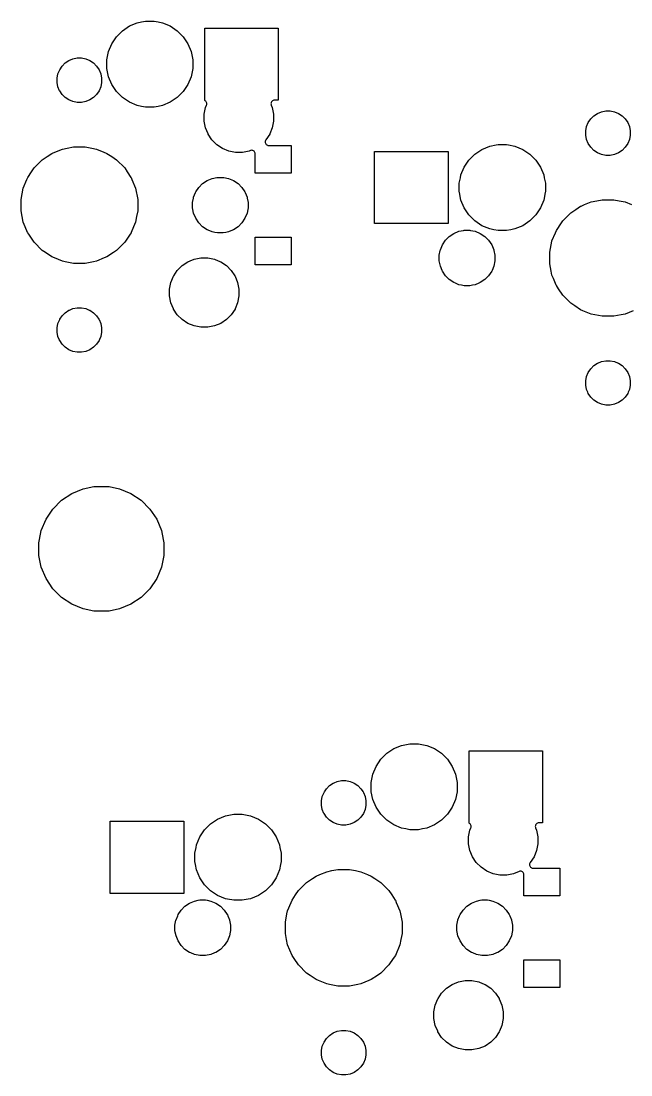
# Model space of a CAD drawing. Extents: x 70 to 347, y -163 to -55.
# Drawn here: x 273.3 to 295.27, y -152.06 to -114.09 of the extents above; entities that cross this region are included whole.
import ezdxf

# ---------------------------------------------------------------- set-up
doc = ezdxf.new("R2010")
doc.units = 0
doc.layers.add('BLACK', color=7, linetype='CONTINUOUS')

msp = doc.modelspace()

# ---------------------------------------------------------------- linework, layer by layer
at = {"layer": 'BLACK', "linetype": 'CONTINUOUS'}
for p, q in [((276.948, -114.441), (277.202, -114.272)), ((277.202, -114.272), (277.484, -114.155)), ((277.484, -114.155), (277.634, -114.125)), ((277.634, -114.125), (277.784, -114.095)), ((277.784, -114.095), (278.089, -114.095)), ((278.089, -114.095), (278.239, -114.125)), ((278.239, -114.125), (278.389, -114.155)), ((278.389, -114.155), (278.671, -114.272)), ((278.671, -114.272), (278.925, -114.441)), ((276.562, -114.912), (276.732, -114.657)), ((276.732, -114.657), (276.948, -114.441)), ((278.925, -114.441), (279.141, -114.657)), ((279.141, -114.657), (279.311, -114.912)), ((279.913, -116.956), (279.913, -114.345)), ((279.913, -114.345), (282.565, -114.345)), ((282.565, -114.345), (282.565, -116.947)), ((276.445, -115.194), (276.562, -114.912)), ((279.311, -114.912), (279.428, -115.194)), ((276.386, -115.493), (276.445, -115.194)), ((276.445, -115.194), (276.445, -115.194)), ((279.428, -115.194), (279.428, -115.194)), ((279.428, -115.194), (279.488, -115.493)), ((274.687, -115.847), (274.774, -115.716)), ((274.774, -115.716), (274.886, -115.604)), ((274.886, -115.604), (275.017, -115.516)), ((275.017, -115.516), (275.163, -115.456)), ((275.017, -115.516), (275.017, -115.516)), ((275.163, -115.456), (275.318, -115.425)), ((275.318, -115.425), (275.475, -115.425)), ((275.475, -115.425), (275.63, -115.456)), ((275.63, -115.456), (275.776, -115.516)), ((275.776, -115.516), (275.776, -115.516)), ((275.776, -115.516), (275.907, -115.604)), ((275.907, -115.604), (276.019, -115.716)), ((276.019, -115.716), (276.106, -115.847)), ((276.386, -115.799), (276.386, -115.493)), ((276.445, -116.099), (276.386, -115.799)), ((276.386, -115.799), (276.386, -115.799)), ((279.488, -115.799), (279.428, -116.099)), ((279.488, -115.493), (279.488, -115.799)), ((279.488, -115.799), (279.488, -115.799)), ((274.596, -116.147), (274.626, -115.993)), ((274.596, -116.305), (274.596, -116.147)), ((274.626, -115.993), (274.687, -115.847)), ((274.687, -115.847), (274.687, -115.847)), ((276.106, -115.847), (276.106, -115.847)), ((276.106, -115.847), (276.167, -115.993)), ((276.167, -115.993), (276.198, -116.147)), ((276.198, -116.147), (276.198, -116.305)), ((276.562, -116.381), (276.445, -116.099)), ((279.428, -116.099), (279.311, -116.381)), ((274.626, -116.46), (274.596, -116.305)), ((274.686, -116.604), (274.626, -116.46)), ((276.167, -116.46), (276.107, -116.604)), ((276.198, -116.305), (276.167, -116.46)), ((276.732, -116.635), (276.562, -116.381)), ((279.311, -116.381), (279.141, -116.635)), ((274.687, -116.606), (274.686, -116.604)), ((274.774, -116.737), (274.687, -116.606)), ((274.886, -116.848), (274.774, -116.737)), ((275.017, -116.936), (274.886, -116.848)), ((275.163, -116.996), (275.017, -116.936)), ((275.017, -116.936), (275.017, -116.936)), ((275.017, -116.936), (275.017, -116.936)), ((275.776, -116.936), (275.63, -116.996)), ((275.907, -116.848), (275.776, -116.936)), ((275.776, -116.936), (275.776, -116.936)), ((275.776, -116.936), (275.776, -116.936)), ((276.019, -116.737), (275.907, -116.848)), ((276.106, -116.606), (276.019, -116.737)), ((276.107, -116.604), (276.106, -116.606)), ((276.948, -116.851), (276.732, -116.635)), ((277.202, -117.021), (276.948, -116.851)), ((278.925, -116.851), (278.671, -117.021)), ((279.141, -116.635), (278.925, -116.851)), ((275.318, -117.027), (275.163, -116.996)), ((275.475, -117.027), (275.318, -117.027)), ((275.63, -116.996), (275.475, -117.027)), ((277.484, -117.138), (277.202, -117.021)), ((277.634, -117.167), (277.484, -117.138)), ((277.784, -117.197), (277.634, -117.167)), ((278.089, -117.197), (277.784, -117.197)), ((278.239, -117.167), (278.089, -117.197)), ((278.389, -117.138), (278.239, -117.167)), ((278.671, -117.021), (278.389, -117.138)), ((279.896, -117.453), (279.944, -117.211)), ((279.914, -116.957), (279.913, -116.956)), ((279.935, -116.968), (279.914, -116.957)), ((279.954, -116.984), (279.935, -116.968)), ((279.944, -117.211), (279.981, -117.12)), ((279.97, -117.003), (279.954, -116.984)), ((279.981, -117.024), (279.97, -117.003)), ((279.989, -117.048), (279.981, -117.024)), ((279.981, -117.12), (279.989, -117.097)), ((279.991, -117.072), (279.989, -117.048)), ((279.989, -117.097), (279.991, -117.072)), ((282.305, -117.048), (282.302, -117.072)), ((282.302, -117.072), (282.305, -117.097)), ((282.312, -117.024), (282.305, -117.048)), ((282.305, -117.097), (282.312, -117.12)), ((282.323, -117.003), (282.312, -117.024)), ((282.312, -117.12), (282.35, -117.211)), ((282.339, -116.984), (282.323, -117.003)), ((282.358, -116.968), (282.339, -116.984)), ((282.35, -117.211), (282.398, -117.453)), ((282.379, -116.957), (282.358, -116.968)), ((282.403, -116.95), (282.379, -116.957)), ((282.427, -116.947), (282.403, -116.95)), ((282.565, -116.947), (282.427, -116.947)), ((279.896, -117.699), (279.896, -117.453)), ((282.398, -117.453), (282.398, -117.699)), ((293.737, -117.752), (293.824, -117.621)), ((293.824, -117.621), (293.936, -117.509)), ((293.936, -117.509), (294.067, -117.421)), ((294.067, -117.421), (294.213, -117.361)), ((294.067, -117.421), (294.067, -117.421)), ((294.213, -117.361), (294.368, -117.33)), ((294.368, -117.33), (294.525, -117.33)), ((294.525, -117.33), (294.68, -117.361)), ((294.68, -117.361), (294.826, -117.421)), ((294.826, -117.421), (294.826, -117.421)), ((294.826, -117.421), (294.957, -117.509)), ((294.957, -117.509), (295.069, -117.621)), ((295.069, -117.621), (295.156, -117.752)), ((279.944, -117.941), (279.896, -117.699)), ((280.032, -118.155), (279.944, -117.941)), ((282.35, -117.941), (282.261, -118.155)), ((282.398, -117.699), (282.35, -117.941)), ((293.646, -118.052), (293.676, -117.898)), ((293.646, -118.21), (293.646, -118.052)), ((293.676, -117.898), (293.737, -117.752)), ((293.737, -117.752), (293.737, -117.752)), ((295.156, -117.752), (295.156, -117.752)), ((295.156, -117.752), (295.217, -117.898)), ((295.217, -117.898), (295.248, -118.052)), ((295.248, -118.052), (295.248, -118.21)), ((280.038, -118.169), (280.032, -118.155)), ((280.175, -118.374), (280.038, -118.169)), ((280.349, -118.548), (280.175, -118.374)), ((282.095, -118.426), (282.093, -118.45)), ((282.093, -118.45), (282.095, -118.475)), ((282.102, -118.402), (282.095, -118.426)), ((282.114, -118.381), (282.102, -118.402)), ((282.118, -118.374), (282.114, -118.381)), ((282.255, -118.169), (282.118, -118.374)), ((282.118, -118.374), (282.118, -118.374)), ((282.261, -118.155), (282.255, -118.169)), ((293.676, -118.365), (293.646, -118.21)), ((293.737, -118.511), (293.676, -118.365)), ((295.217, -118.365), (295.156, -118.511)), ((295.248, -118.21), (295.217, -118.365)), ((274.425, -118.855), (274.513, -118.818)), ((274.513, -118.818), (274.784, -118.706)), ((274.784, -118.706), (274.952, -118.672)), ((274.952, -118.672), (275.19, -118.625)), ((275.19, -118.625), (275.604, -118.625)), ((275.604, -118.625), (275.841, -118.672)), ((275.841, -118.672), (276.009, -118.706)), ((276.009, -118.706), (276.28, -118.818)), ((276.28, -118.818), (276.368, -118.855)), ((280.554, -118.685), (280.349, -118.548)), ((280.782, -118.779), (280.554, -118.685)), ((280.554, -118.685), (280.554, -118.685)), ((280.554, -118.685), (280.554, -118.685)), ((281.023, -118.827), (280.782, -118.779)), ((281.27, -118.827), (281.023, -118.827)), ((281.511, -118.779), (281.27, -118.827)), ((281.558, -118.76), (281.511, -118.779)), ((281.581, -118.753), (281.558, -118.76)), ((281.606, -118.75), (281.581, -118.753)), ((281.63, -118.753), (281.606, -118.75)), ((281.653, -118.76), (281.63, -118.753)), ((281.675, -118.772), (281.653, -118.76)), ((281.694, -118.787), (281.675, -118.772)), ((281.71, -118.806), (281.694, -118.787)), ((281.721, -118.828), (281.71, -118.806)), ((281.728, -118.851), (281.721, -118.828)), ((282.095, -118.475), (282.102, -118.498)), ((282.102, -118.498), (282.114, -118.52)), ((282.114, -118.52), (282.129, -118.539)), ((282.129, -118.539), (282.148, -118.554)), ((282.148, -118.554), (282.17, -118.566)), ((282.17, -118.566), (282.193, -118.573)), ((282.193, -118.573), (282.218, -118.575)), ((282.218, -118.575), (283.033, -118.575)), ((283.033, -118.575), (283.033, -119.577)), ((286.036, -121.392), (286.036, -118.79)), ((286.036, -118.79), (288.688, -118.79)), ((288.688, -118.79), (288.688, -121.392)), ((289.648, -118.886), (289.902, -118.717)), ((289.902, -118.717), (290.184, -118.6)), ((290.184, -118.6), (290.414, -118.554)), ((290.414, -118.554), (290.484, -118.54)), ((290.484, -118.54), (290.789, -118.54)), ((290.789, -118.54), (290.859, -118.554)), ((290.859, -118.554), (291.089, -118.6)), ((291.089, -118.6), (291.371, -118.717)), ((291.371, -118.717), (291.625, -118.886)), ((293.824, -118.642), (293.737, -118.511)), ((293.737, -118.511), (293.737, -118.511)), ((293.936, -118.753), (293.824, -118.642)), ((294.067, -118.841), (293.936, -118.753)), ((294.957, -118.753), (294.826, -118.841)), ((295.069, -118.642), (294.957, -118.753)), ((295.156, -118.511), (295.069, -118.642)), ((295.156, -118.511), (295.156, -118.511)), ((273.765, -119.387), (274.057, -119.094)), ((274.057, -119.094), (274.232, -118.977)), ((274.232, -118.977), (274.401, -118.864)), ((274.401, -118.864), (274.425, -118.855)), ((276.368, -118.855), (276.392, -118.864)), ((276.392, -118.864), (276.561, -118.977)), ((276.561, -118.977), (276.736, -119.094)), ((276.736, -119.094), (277.029, -119.387)), ((281.731, -118.875), (281.728, -118.851)), ((281.731, -119.577), (281.731, -118.875)), ((289.262, -119.357), (289.432, -119.103)), ((289.432, -119.103), (289.648, -118.886)), ((291.625, -118.886), (291.841, -119.103)), ((291.841, -119.103), (292.011, -119.357)), ((294.213, -118.901), (294.067, -118.841)), ((294.067, -118.841), (294.067, -118.841)), ((294.067, -118.841), (294.067, -118.841)), ((294.368, -118.932), (294.213, -118.901)), ((294.525, -118.932), (294.368, -118.932)), ((294.68, -118.901), (294.525, -118.932)), ((294.826, -118.841), (294.68, -118.901)), ((294.826, -118.841), (294.826, -118.841)), ((294.826, -118.841), (294.826, -118.841)), ((273.539, -119.725), (273.675, -119.521)), ((273.675, -119.521), (273.765, -119.387)), ((277.029, -119.387), (277.118, -119.521)), ((277.118, -119.521), (277.255, -119.725)), ((283.033, -119.577), (281.731, -119.577)), ((289.145, -119.639), (289.262, -119.357)), ((292.011, -119.357), (292.128, -119.639)), ((273.376, -120.113), (273.505, -119.803)), ((273.505, -119.803), (273.535, -119.731)), ((273.535, -119.731), (273.539, -119.725)), ((277.255, -119.725), (277.258, -119.731)), ((277.258, -119.731), (277.288, -119.803)), ((277.288, -119.803), (277.417, -120.113)), ((279.699, -120.088), (279.838, -119.949)), ((279.838, -119.949), (280.002, -119.839)), ((280.002, -119.839), (280.185, -119.764)), ((280.185, -119.764), (280.349, -119.731)), ((280.349, -119.731), (280.378, -119.725)), ((280.378, -119.725), (280.575, -119.725)), ((280.575, -119.725), (280.604, -119.731)), ((280.604, -119.731), (280.769, -119.764)), ((280.769, -119.764), (280.951, -119.839)), ((280.951, -119.839), (281.115, -119.949)), ((281.115, -119.949), (281.254, -120.088)), ((289.086, -119.938), (289.126, -119.737)), ((289.086, -120.244), (289.086, -119.938)), ((289.126, -119.737), (289.145, -119.639)), ((292.128, -119.639), (292.148, -119.737)), ((292.148, -119.737), (292.188, -119.938)), ((292.188, -119.938), (292.188, -120.244)), ((273.296, -120.519), (273.376, -120.113)), ((273.376, -120.113), (273.376, -120.113)), ((277.417, -120.113), (277.417, -120.113)), ((277.417, -120.113), (277.498, -120.519)), ((279.514, -120.434), (279.581, -120.274)), ((279.581, -120.274), (279.59, -120.252)), ((279.59, -120.252), (279.595, -120.244)), ((279.595, -120.244), (279.699, -120.088)), ((281.254, -120.088), (281.358, -120.244)), ((281.358, -120.244), (281.364, -120.252)), ((281.364, -120.252), (281.373, -120.274)), ((281.373, -120.274), (281.439, -120.434)), ((289.092, -120.274), (289.086, -120.244)), ((289.145, -120.544), (289.092, -120.274)), ((292.182, -120.274), (292.128, -120.544)), ((292.188, -120.244), (292.182, -120.274)), ((273.296, -120.933), (273.296, -120.519)), ((277.498, -120.519), (277.498, -120.933)), ((279.476, -120.628), (279.505, -120.478)), ((279.476, -120.825), (279.476, -120.628)), ((279.505, -120.478), (279.514, -120.434)), ((281.439, -120.434), (281.448, -120.478)), ((281.448, -120.478), (281.478, -120.628)), ((281.478, -120.628), (281.478, -120.825)), ((289.262, -120.826), (289.145, -120.544)), ((292.128, -120.544), (292.011, -120.826)), ((293.475, -120.76), (293.598, -120.709)), ((293.598, -120.709), (293.834, -120.611)), ((293.834, -120.611), (294.043, -120.569)), ((294.043, -120.569), (294.24, -120.53)), ((294.24, -120.53), (294.654, -120.53)), ((294.654, -120.53), (294.851, -120.569)), ((294.851, -120.569), (295.059, -120.611)), ((295.059, -120.611), (295.296, -120.709)), ((273.335, -121.13), (273.296, -120.933)), ((277.498, -120.933), (277.459, -121.13)), ((279.486, -120.879), (279.476, -120.825)), ((279.514, -121.018), (279.486, -120.879)), ((279.59, -121.2), (279.514, -121.018)), ((281.439, -121.018), (281.364, -121.2)), ((281.467, -120.879), (281.439, -121.018)), ((281.478, -120.825), (281.467, -120.879)), ((289.432, -121.08), (289.262, -120.826)), ((289.648, -121.296), (289.432, -121.08)), ((291.841, -121.08), (291.625, -121.296)), ((292.011, -120.826), (291.841, -121.08)), ((292.815, -121.292), (293.107, -120.999)), ((293.107, -120.999), (293.287, -120.879)), ((293.287, -120.879), (293.451, -120.769)), ((293.451, -120.769), (293.475, -120.76)), ((273.376, -121.339), (273.335, -121.13)), ((273.445, -121.504), (273.376, -121.339)), ((277.417, -121.339), (277.349, -121.504)), ((277.459, -121.13), (277.417, -121.339)), ((279.699, -121.364), (279.59, -121.2)), ((279.838, -121.504), (279.699, -121.364)), ((281.254, -121.364), (281.115, -121.504)), ((281.364, -121.2), (281.254, -121.364)), ((288.688, -121.392), (286.036, -121.392)), ((289.902, -121.466), (289.648, -121.296)), ((290.184, -121.583), (289.902, -121.466)), ((291.371, -121.466), (291.089, -121.583)), ((291.625, -121.296), (291.371, -121.466)), ((292.585, -121.636), (292.766, -121.364)), ((292.766, -121.364), (292.815, -121.292)), ((273.532, -121.715), (273.445, -121.504)), ((273.535, -121.721), (273.532, -121.715)), ((273.57, -121.775), (273.535, -121.721)), ((273.765, -122.066), (273.57, -121.775)), ((277.223, -121.775), (277.029, -122.066)), ((277.258, -121.721), (277.223, -121.775)), ((277.261, -121.715), (277.258, -121.721)), ((277.349, -121.504), (277.261, -121.715)), ((280.002, -121.613), (279.838, -121.504)), ((280.043, -121.63), (280.002, -121.613)), ((280.002, -121.613), (280.002, -121.613)), ((280.002, -121.613), (280.002, -121.613)), ((280.185, -121.689), (280.043, -121.63)), ((280.281, -121.708), (280.185, -121.689)), ((280.378, -121.727), (280.281, -121.708)), ((280.575, -121.727), (280.378, -121.727)), ((280.672, -121.708), (280.575, -121.727)), ((280.769, -121.689), (280.672, -121.708)), ((280.91, -121.63), (280.769, -121.689)), ((280.951, -121.613), (280.91, -121.63)), ((281.115, -121.504), (280.951, -121.613)), ((280.951, -121.613), (280.951, -121.613)), ((280.951, -121.613), (280.951, -121.613)), ((288.589, -121.993), (288.728, -121.854)), ((288.728, -121.854), (288.892, -121.744)), ((288.892, -121.744), (289.075, -121.669)), ((289.075, -121.669), (289.239, -121.636)), ((289.239, -121.636), (289.268, -121.63)), ((289.268, -121.63), (289.465, -121.63)), ((289.465, -121.63), (289.494, -121.636)), ((289.494, -121.636), (289.659, -121.669)), ((289.659, -121.669), (289.841, -121.744)), ((289.841, -121.744), (290.005, -121.854)), ((290.005, -121.854), (290.144, -121.993)), ((290.334, -121.612), (290.184, -121.583)), ((290.484, -121.642), (290.334, -121.612)), ((290.789, -121.642), (290.484, -121.642)), ((290.939, -121.612), (290.789, -121.642)), ((291.089, -121.583), (290.939, -121.612)), ((292.426, -122.018), (292.549, -121.721)), ((292.549, -121.721), (292.585, -121.636)), ((292.585, -121.636), (292.585, -121.636)), ((274.057, -122.358), (273.765, -122.066)), ((277.029, -122.066), (276.736, -122.358)), ((281.731, -122.877), (281.731, -121.875)), ((281.731, -121.875), (283.033, -121.875)), ((283.033, -121.875), (283.033, -122.877)), ((288.404, -122.339), (288.48, -122.157)), ((288.48, -122.157), (288.589, -121.993)), ((290.144, -121.993), (290.254, -122.157)), ((290.254, -122.157), (290.329, -122.339)), ((292.346, -122.424), (292.425, -122.027)), ((292.425, -122.027), (292.426, -122.018)), ((274.173, -122.435), (274.057, -122.358)), ((274.401, -122.588), (274.173, -122.435)), ((274.498, -122.628), (274.401, -122.588)), ((274.401, -122.588), (274.401, -122.588)), ((274.401, -122.588), (274.401, -122.588)), ((274.784, -122.746), (274.498, -122.628)), ((276.295, -122.628), (276.009, -122.746)), ((276.392, -122.588), (276.295, -122.628)), ((276.621, -122.435), (276.392, -122.588)), ((276.392, -122.588), (276.392, -122.588)), ((276.392, -122.588), (276.392, -122.588)), ((276.736, -122.358), (276.621, -122.435)), ((279.532, -122.673), (279.773, -122.625)), ((279.773, -122.625), (280.02, -122.625)), ((280.02, -122.625), (280.261, -122.673)), ((288.366, -122.533), (288.399, -122.364)), ((288.366, -122.73), (288.366, -122.533)), ((288.399, -122.364), (288.404, -122.339)), ((290.329, -122.339), (290.334, -122.364)), ((290.334, -122.364), (290.368, -122.533)), ((290.368, -122.533), (290.368, -122.73)), ((292.346, -122.838), (292.346, -122.424)), ((274.89, -122.768), (274.784, -122.746)), ((275.19, -122.827), (274.89, -122.768)), ((275.604, -122.827), (275.19, -122.827)), ((275.903, -122.768), (275.604, -122.827)), ((276.009, -122.746), (275.903, -122.768)), ((278.925, -123.079), (279.099, -122.904)), ((279.099, -122.904), (279.304, -122.768)), ((279.304, -122.768), (279.393, -122.731)), ((279.393, -122.731), (279.532, -122.673)), ((280.261, -122.673), (280.401, -122.731)), ((280.401, -122.731), (280.489, -122.768)), ((280.489, -122.768), (280.694, -122.904)), ((280.694, -122.904), (280.868, -123.079)), ((283.033, -122.877), (281.731, -122.877)), ((288.404, -122.923), (288.366, -122.73)), ((288.467, -123.076), (288.404, -122.923)), ((290.329, -122.923), (290.266, -123.076)), ((290.368, -122.73), (290.329, -122.923)), ((292.399, -123.105), (292.346, -122.838)), ((278.694, -123.511), (278.788, -123.284)), ((278.788, -123.284), (278.798, -123.269)), ((278.798, -123.269), (278.925, -123.079)), ((280.868, -123.079), (280.996, -123.269)), ((280.996, -123.269), (281.005, -123.284)), ((281.005, -123.284), (281.1, -123.511)), ((288.48, -123.105), (288.467, -123.076)), ((288.589, -123.269), (288.48, -123.105)), ((288.728, -123.409), (288.589, -123.269)), ((290.144, -123.269), (290.005, -123.409)), ((290.254, -123.105), (290.144, -123.269)), ((290.266, -123.076), (290.254, -123.105)), ((292.426, -123.244), (292.399, -123.105)), ((292.476, -123.365), (292.426, -123.244)), ((292.579, -123.613), (292.476, -123.365)), ((278.646, -123.753), (278.694, -123.511)), ((278.646, -123.999), (278.646, -123.753)), ((281.1, -123.511), (281.148, -123.753)), ((281.148, -123.753), (281.148, -123.999)), ((288.892, -123.518), (288.728, -123.409)), ((288.946, -123.54), (288.892, -123.518)), ((288.892, -123.518), (288.892, -123.518)), ((288.892, -123.518), (288.892, -123.518)), ((289.075, -123.594), (288.946, -123.54)), ((289.169, -123.613), (289.075, -123.594)), ((289.268, -123.632), (289.169, -123.613)), ((289.465, -123.632), (289.268, -123.632)), ((289.564, -123.613), (289.465, -123.632)), ((289.659, -123.594), (289.564, -123.613)), ((289.787, -123.54), (289.659, -123.594)), ((289.841, -123.518), (289.787, -123.54)), ((290.005, -123.409), (289.841, -123.518)), ((289.841, -123.518), (289.841, -123.518)), ((289.841, -123.518), (289.841, -123.518)), ((292.585, -123.626), (292.579, -123.613)), ((292.661, -123.74), (292.585, -123.626)), ((292.815, -123.971), (292.661, -123.74)), ((278.694, -124.241), (278.646, -123.999)), ((281.148, -123.999), (281.1, -124.241)), ((293.107, -124.263), (292.815, -123.971)), ((274.886, -124.604), (275.017, -124.516)), ((275.017, -124.516), (275.044, -124.505)), ((275.044, -124.505), (275.163, -124.456)), ((275.163, -124.456), (275.318, -124.425)), ((275.318, -124.425), (275.475, -124.425)), ((275.475, -124.425), (275.63, -124.456)), ((275.63, -124.456), (275.749, -124.505)), ((275.749, -124.505), (275.776, -124.516)), ((275.776, -124.516), (275.907, -124.604)), ((278.788, -124.468), (278.694, -124.241)), ((278.788, -124.469), (278.788, -124.468)), ((278.925, -124.674), (278.788, -124.469)), ((281.005, -124.469), (280.868, -124.674)), ((281.1, -124.241), (281.005, -124.468)), ((281.005, -124.468), (281.005, -124.469)), ((293.247, -124.357), (293.107, -124.263)), ((293.451, -124.493), (293.247, -124.357)), ((293.541, -124.53), (293.451, -124.493)), ((293.451, -124.493), (293.451, -124.493)), ((293.451, -124.493), (293.451, -124.493)), ((293.834, -124.651), (293.541, -124.53)), ((295.352, -124.53), (295.059, -124.651)), ((274.626, -124.993), (274.687, -124.847)), ((274.687, -124.847), (274.697, -124.831)), ((274.697, -124.831), (274.774, -124.716)), ((274.774, -124.716), (274.886, -124.604)), ((275.907, -124.604), (276.019, -124.716)), ((276.019, -124.716), (276.096, -124.831)), ((276.096, -124.831), (276.106, -124.847)), ((276.106, -124.847), (276.167, -124.993)), ((279.099, -124.848), (278.925, -124.674)), ((279.304, -124.985), (279.099, -124.848)), ((280.694, -124.848), (280.489, -124.985)), ((280.868, -124.674), (280.694, -124.848)), ((293.969, -124.678), (293.834, -124.651)), ((294.24, -124.732), (293.969, -124.678)), ((294.654, -124.732), (294.24, -124.732)), ((294.924, -124.678), (294.654, -124.732)), ((295.059, -124.651), (294.924, -124.678)), ((274.596, -125.147), (274.626, -124.993)), ((274.596, -125.305), (274.596, -125.147)), ((276.167, -124.993), (276.198, -125.147)), ((276.198, -125.147), (276.198, -125.305)), ((279.532, -125.079), (279.304, -124.985)), ((279.304, -124.985), (279.304, -124.985)), ((279.304, -124.985), (279.304, -124.985)), ((279.773, -125.127), (279.532, -125.079)), ((280.02, -125.127), (279.773, -125.127)), ((280.261, -125.079), (280.02, -125.127)), ((280.489, -124.985), (280.261, -125.079)), ((280.489, -124.985), (280.489, -124.985)), ((280.489, -124.985), (280.489, -124.985)), ((274.626, -125.46), (274.596, -125.305)), ((274.668, -125.561), (274.626, -125.46)), ((274.687, -125.606), (274.668, -125.561)), ((274.774, -125.737), (274.687, -125.606)), ((276.106, -125.606), (276.019, -125.737)), ((276.125, -125.561), (276.106, -125.606)), ((276.167, -125.46), (276.125, -125.561)), ((276.198, -125.305), (276.167, -125.46)), ((274.886, -125.848), (274.774, -125.737)), ((275.017, -125.936), (274.886, -125.848)), ((275.163, -125.996), (275.017, -125.936)), ((275.017, -125.936), (275.017, -125.936)), ((275.017, -125.936), (275.017, -125.936)), ((275.318, -126.027), (275.163, -125.996)), ((275.475, -126.027), (275.318, -126.027)), ((275.63, -125.996), (275.475, -126.027)), ((275.776, -125.936), (275.63, -125.996)), ((275.907, -125.848), (275.776, -125.936)), ((275.776, -125.936), (275.776, -125.936)), ((275.776, -125.936), (275.776, -125.936)), ((276.019, -125.737), (275.907, -125.848)), ((293.936, -126.509), (294.067, -126.421)), ((294.067, -126.421), (294.075, -126.418)), ((294.075, -126.418), (294.213, -126.361)), ((294.213, -126.361), (294.368, -126.33)), ((294.368, -126.33), (294.525, -126.33)), ((294.525, -126.33), (294.68, -126.361)), ((294.68, -126.361), (294.818, -126.418)), ((294.818, -126.418), (294.826, -126.421)), ((294.826, -126.421), (294.957, -126.509)), ((293.676, -126.898), (293.737, -126.752)), ((293.737, -126.752), (293.824, -126.621)), ((293.737, -126.752), (293.737, -126.752)), ((293.824, -126.621), (293.936, -126.509)), ((294.957, -126.509), (295.069, -126.621)), ((295.069, -126.621), (295.156, -126.752)), ((295.156, -126.752), (295.156, -126.752)), ((295.156, -126.752), (295.217, -126.898)), ((293.646, -127.052), (293.676, -126.898)), ((293.646, -127.21), (293.646, -127.052)), ((295.217, -126.898), (295.248, -127.052)), ((295.248, -127.052), (295.248, -127.21)), ((293.676, -127.365), (293.646, -127.21)), ((293.72, -127.469), (293.676, -127.365)), ((293.737, -127.511), (293.72, -127.469)), ((293.824, -127.642), (293.737, -127.511)), ((295.156, -127.511), (295.069, -127.642)), ((295.174, -127.469), (295.156, -127.511)), ((295.217, -127.365), (295.174, -127.469)), ((295.248, -127.21), (295.217, -127.365)), ((293.936, -127.753), (293.824, -127.642)), ((294.067, -127.841), (293.936, -127.753)), ((294.213, -127.901), (294.067, -127.841)), ((294.067, -127.841), (294.067, -127.841)), ((294.067, -127.841), (294.067, -127.841)), ((294.368, -127.932), (294.213, -127.901)), ((294.525, -127.932), (294.368, -127.932)), ((294.68, -127.901), (294.525, -127.932)), ((294.826, -127.841), (294.68, -127.901)), ((294.957, -127.753), (294.826, -127.841)), ((294.826, -127.841), (294.826, -127.841)), ((294.826, -127.841), (294.826, -127.841)), ((295.069, -127.642), (294.957, -127.753)), ((275.124, -131.114), (275.534, -130.944)), ((275.534, -130.944), (275.914, -130.868)), ((275.914, -130.868), (275.969, -130.858)), ((275.969, -130.858), (276.412, -130.858)), ((276.412, -130.858), (276.466, -130.868)), ((276.466, -130.868), (276.847, -130.944)), ((276.847, -130.944), (277.257, -131.114)), ((274.442, -131.674), (274.755, -131.36)), ((274.755, -131.36), (275.124, -131.114)), ((277.257, -131.114), (277.625, -131.36)), ((277.625, -131.36), (277.939, -131.674)), ((274.196, -132.042), (274.442, -131.674)), ((277.939, -131.674), (278.185, -132.042)), ((274.026, -132.452), (274.196, -132.042)), ((278.185, -132.042), (278.355, -132.452)), ((273.963, -132.767), (274.026, -132.452)), ((278.355, -132.452), (278.418, -132.767)), ((273.939, -132.887), (273.963, -132.767)), ((278.418, -132.767), (278.441, -132.887)), ((273.939, -133.33), (273.939, -132.887)), ((278.441, -132.887), (278.441, -133.33)), ((273.942, -133.345), (273.939, -133.33)), ((274.026, -133.765), (273.942, -133.345)), ((278.438, -133.345), (278.355, -133.765)), ((278.441, -133.33), (278.438, -133.345)), ((274.196, -134.175), (274.026, -133.765)), ((278.355, -133.765), (278.185, -134.175)), ((274.442, -134.544), (274.196, -134.175)), ((278.185, -134.175), (277.939, -134.544)), ((274.755, -134.857), (274.442, -134.544)), ((277.939, -134.544), (277.625, -134.857)), ((275.124, -135.104), (274.755, -134.857)), ((275.534, -135.273), (275.124, -135.104)), ((277.257, -135.104), (276.847, -135.273)), ((277.625, -134.857), (277.257, -135.104)), ((275.914, -135.349), (275.534, -135.273)), ((275.969, -135.36), (275.914, -135.349)), ((276.412, -135.36), (275.969, -135.36)), ((276.466, -135.349), (276.412, -135.36)), ((276.847, -135.273), (276.466, -135.349)), ((286.257, -140.692), (286.473, -140.476)), ((286.473, -140.476), (286.727, -140.307)), ((286.727, -140.307), (287.009, -140.19)), ((287.009, -140.19), (287.181, -140.156)), ((287.181, -140.156), (287.309, -140.13)), ((287.309, -140.13), (287.614, -140.13)), ((287.614, -140.13), (287.742, -140.156)), ((287.742, -140.156), (287.914, -140.19)), ((287.914, -140.19), (288.196, -140.307)), ((288.196, -140.307), (288.45, -140.476)), ((288.45, -140.476), (288.666, -140.692)), ((289.438, -142.991), (289.438, -140.38)), ((289.438, -140.38), (292.09, -140.38)), ((292.09, -140.38), (292.09, -142.982)), ((286.087, -140.947), (286.257, -140.692)), ((288.666, -140.692), (288.836, -140.947)), ((285.911, -141.528), (285.97, -141.229)), ((285.97, -141.229), (286.087, -140.947)), ((285.97, -141.229), (285.97, -141.229)), ((288.836, -140.947), (288.953, -141.229)), ((288.953, -141.229), (288.953, -141.229)), ((288.953, -141.229), (289.013, -141.528)), ((284.411, -141.639), (284.542, -141.551)), ((284.542, -141.551), (284.573, -141.539)), ((284.573, -141.539), (284.688, -141.491)), ((284.688, -141.491), (284.843, -141.46)), ((284.843, -141.46), (285, -141.46)), ((285, -141.46), (285.155, -141.491)), ((285.155, -141.491), (285.27, -141.539)), ((285.27, -141.539), (285.301, -141.551)), ((285.301, -141.551), (285.432, -141.639)), ((285.911, -141.834), (285.911, -141.528)), ((289.013, -141.528), (289.013, -141.834)), ((284.151, -142.028), (284.212, -141.882)), ((284.212, -141.882), (284.224, -141.864)), ((284.224, -141.864), (284.299, -141.751)), ((284.299, -141.751), (284.411, -141.639)), ((285.432, -141.639), (285.544, -141.751)), ((285.544, -141.751), (285.619, -141.864)), ((285.619, -141.864), (285.631, -141.882)), ((285.631, -141.882), (285.692, -142.028)), ((285.917, -141.864), (285.911, -141.834)), ((285.97, -142.134), (285.917, -141.864)), ((289.007, -141.864), (288.953, -142.134)), ((289.013, -141.834), (289.007, -141.864)), ((284.121, -142.182), (284.151, -142.028)), ((284.121, -142.34), (284.121, -142.182)), ((284.151, -142.495), (284.121, -142.34)), ((285.692, -142.028), (285.723, -142.182)), ((285.723, -142.34), (285.692, -142.495)), ((285.723, -142.182), (285.723, -142.34)), ((286.087, -142.416), (285.97, -142.134)), ((288.953, -142.134), (288.836, -142.416)), ((280.377, -142.847), (280.659, -142.73)), ((280.659, -142.73), (280.842, -142.693)), ((280.842, -142.693), (280.959, -142.67)), ((280.959, -142.67), (281.264, -142.67)), ((281.264, -142.67), (281.381, -142.693)), ((281.381, -142.693), (281.564, -142.73)), ((281.564, -142.73), (281.846, -142.847)), ((284.211, -142.639), (284.151, -142.495)), ((284.212, -142.641), (284.211, -142.639)), ((284.299, -142.772), (284.212, -142.641)), ((285.631, -142.641), (285.544, -142.772)), ((285.632, -142.639), (285.631, -142.641)), ((285.692, -142.495), (285.632, -142.639)), ((286.257, -142.67), (286.087, -142.416)), ((286.473, -142.886), (286.257, -142.67)), ((288.666, -142.67), (288.45, -142.886)), ((288.836, -142.416), (288.666, -142.67)), ((276.511, -145.522), (276.511, -142.92)), ((276.511, -142.92), (279.163, -142.92)), ((279.163, -142.92), (279.163, -145.522)), ((279.907, -143.232), (280.123, -143.016)), ((280.123, -143.016), (280.377, -142.847)), ((281.846, -142.847), (282.1, -143.016)), ((282.1, -143.016), (282.316, -143.232)), ((284.411, -142.883), (284.299, -142.772)), ((284.542, -142.971), (284.411, -142.883)), ((284.688, -143.031), (284.542, -142.971)), ((284.542, -142.971), (284.542, -142.971)), ((284.542, -142.971), (284.542, -142.971)), ((284.843, -143.062), (284.688, -143.031)), ((285, -143.062), (284.843, -143.062)), ((285.155, -143.031), (285, -143.062)), ((285.301, -142.971), (285.155, -143.031)), ((285.432, -142.883), (285.301, -142.971)), ((285.301, -142.971), (285.301, -142.971)), ((285.301, -142.971), (285.301, -142.971)), ((285.544, -142.772), (285.432, -142.883)), ((286.727, -143.056), (286.473, -142.886)), ((287.009, -143.173), (286.727, -143.056)), ((288.196, -143.056), (287.914, -143.173)), ((288.45, -142.886), (288.196, -143.056)), ((289.439, -142.992), (289.438, -142.991)), ((289.46, -143.003), (289.439, -142.992)), ((289.479, -143.019), (289.46, -143.003)), ((289.495, -143.038), (289.479, -143.019)), ((289.506, -143.059), (289.495, -143.038)), ((289.514, -143.083), (289.506, -143.059)), ((289.506, -143.155), (289.514, -143.132)), ((289.516, -143.107), (289.514, -143.083)), ((289.514, -143.132), (289.516, -143.107)), ((291.83, -143.083), (291.827, -143.107)), ((291.827, -143.107), (291.83, -143.132)), ((291.837, -143.059), (291.83, -143.083)), ((291.83, -143.132), (291.837, -143.155)), ((291.848, -143.038), (291.837, -143.059)), ((291.864, -143.019), (291.848, -143.038)), ((291.883, -143.003), (291.864, -143.019)), ((291.904, -142.992), (291.883, -143.003)), ((291.928, -142.985), (291.904, -142.992)), ((291.952, -142.982), (291.928, -142.985)), ((292.09, -142.982), (291.952, -142.982)), ((279.62, -143.769), (279.737, -143.487)), ((279.737, -143.487), (279.907, -143.232)), ((282.316, -143.232), (282.486, -143.487)), ((282.486, -143.487), (282.603, -143.769)), ((287.159, -143.202), (287.009, -143.173)), ((287.309, -143.232), (287.159, -143.202)), ((287.614, -143.232), (287.309, -143.232)), ((287.764, -143.202), (287.614, -143.232)), ((287.914, -143.173), (287.764, -143.202)), ((289.421, -143.488), (289.469, -143.246)), ((289.421, -143.734), (289.421, -143.488)), ((289.469, -143.246), (289.506, -143.155)), ((291.837, -143.155), (291.875, -143.246)), ((291.875, -143.246), (291.923, -143.488)), ((291.923, -143.488), (291.923, -143.734)), ((279.561, -144.068), (279.601, -143.867)), ((279.601, -143.867), (279.62, -143.769)), ((282.603, -143.769), (282.623, -143.867)), ((282.623, -143.867), (282.663, -144.068)), ((289.469, -143.976), (289.421, -143.734)), ((291.923, -143.734), (291.875, -143.976)), ((279.561, -144.374), (279.561, -144.068)), ((282.663, -144.068), (282.663, -144.374)), ((289.561, -144.2), (289.469, -143.976)), ((289.563, -144.204), (289.561, -144.2)), ((289.7, -144.409), (289.563, -144.204)), ((291.78, -144.204), (291.643, -144.409)), ((291.782, -144.2), (291.78, -144.204)), ((291.875, -143.976), (291.782, -144.2)), ((279.583, -144.485), (279.561, -144.374)), ((279.62, -144.674), (279.583, -144.485)), ((282.64, -144.485), (282.603, -144.674)), ((282.663, -144.374), (282.64, -144.485)), ((289.874, -144.583), (289.7, -144.409)), ((290.079, -144.72), (289.874, -144.583)), ((291.62, -144.461), (291.618, -144.485)), ((291.618, -144.485), (291.62, -144.51)), ((291.627, -144.437), (291.62, -144.461)), ((291.62, -144.51), (291.627, -144.533)), ((291.639, -144.416), (291.627, -144.437)), ((291.627, -144.533), (291.639, -144.555)), ((291.643, -144.409), (291.639, -144.416)), ((291.639, -144.555), (291.654, -144.574)), ((291.643, -144.409), (291.643, -144.409)), ((291.654, -144.574), (291.673, -144.589)), ((291.673, -144.589), (291.695, -144.601)), ((291.695, -144.601), (291.718, -144.608)), ((291.718, -144.608), (291.743, -144.61)), ((291.743, -144.61), (292.716, -144.61)), ((292.716, -144.61), (292.716, -145.612)), ((279.737, -144.956), (279.62, -144.674)), ((279.907, -145.21), (279.737, -144.956)), ((282.486, -144.956), (282.316, -145.21)), ((282.603, -144.674), (282.486, -144.956)), ((283.582, -145.129), (283.796, -144.987)), ((283.796, -144.987), (283.926, -144.899)), ((283.926, -144.899), (283.928, -144.899)), ((283.928, -144.899), (284.064, -144.842)), ((284.064, -144.842), (284.309, -144.741)), ((284.309, -144.741), (284.497, -144.703)), ((284.497, -144.703), (284.715, -144.66)), ((284.715, -144.66), (285.129, -144.66)), ((285.129, -144.66), (285.346, -144.703)), ((285.346, -144.703), (285.534, -144.741)), ((285.534, -144.741), (285.779, -144.842)), ((285.779, -144.842), (285.916, -144.899)), ((285.916, -144.899), (285.917, -144.899)), ((285.917, -144.899), (286.048, -144.987)), ((286.048, -144.987), (286.261, -145.129)), ((290.307, -144.814), (290.079, -144.72)), ((290.079, -144.72), (290.079, -144.72)), ((290.079, -144.72), (290.079, -144.72)), ((290.548, -144.862), (290.307, -144.814)), ((290.795, -144.862), (290.548, -144.862)), ((291.036, -144.814), (290.795, -144.862)), ((291.242, -144.729), (291.036, -144.814)), ((291.265, -144.722), (291.242, -144.729)), ((291.289, -144.72), (291.265, -144.722)), ((291.314, -144.722), (291.289, -144.72)), ((291.337, -144.729), (291.314, -144.722)), ((291.359, -144.741), (291.337, -144.729)), ((291.378, -144.756), (291.359, -144.741)), ((291.393, -144.775), (291.378, -144.756)), ((291.405, -144.797), (291.393, -144.775)), ((291.412, -144.82), (291.405, -144.797)), ((291.414, -144.845), (291.412, -144.82)), ((291.414, -145.612), (291.414, -144.845)), ((280.123, -145.426), (279.907, -145.21)), ((282.316, -145.21), (282.1, -145.426)), ((283.29, -145.422), (283.582, -145.129)), ((286.261, -145.129), (286.554, -145.422)), ((279.163, -145.522), (276.511, -145.522)), ((279.55, -145.799), (279.683, -145.772)), ((279.683, -145.772), (279.743, -145.76)), ((279.743, -145.76), (279.94, -145.76)), ((279.94, -145.76), (280.001, -145.772)), ((280.001, -145.772), (280.134, -145.799)), ((280.377, -145.596), (280.123, -145.426)), ((280.659, -145.713), (280.377, -145.596)), ((280.739, -145.728), (280.659, -145.713)), ((280.959, -145.772), (280.739, -145.728)), ((281.264, -145.772), (280.959, -145.772)), ((281.484, -145.728), (281.264, -145.772)), ((281.564, -145.713), (281.484, -145.728)), ((281.846, -145.596), (281.564, -145.713)), ((282.1, -145.426), (281.846, -145.596)), ((283.027, -145.845), (283.06, -145.766)), ((283.06, -145.766), (283.061, -145.764)), ((283.061, -145.764), (283.188, -145.574)), ((283.188, -145.574), (283.29, -145.422)), ((286.554, -145.422), (286.655, -145.574)), ((286.655, -145.574), (286.782, -145.764)), ((286.782, -145.764), (286.783, -145.766)), ((286.783, -145.766), (286.816, -145.845)), ((289.71, -145.799), (289.843, -145.772)), ((289.843, -145.772), (289.903, -145.76)), ((289.903, -145.76), (290.1, -145.76)), ((290.1, -145.76), (290.161, -145.772)), ((290.161, -145.772), (290.294, -145.799)), ((292.716, -145.612), (291.414, -145.612)), ((278.955, -146.286), (279.064, -146.123)), ((279.064, -146.123), (279.203, -145.984)), ((279.203, -145.984), (279.367, -145.874)), ((279.367, -145.874), (279.55, -145.799)), ((280.134, -145.799), (280.316, -145.874)), ((280.316, -145.874), (280.48, -145.984)), ((280.48, -145.984), (280.619, -146.123)), ((280.619, -146.123), (280.728, -146.286)), ((282.878, -146.264), (282.901, -146.148)), ((282.901, -146.148), (283.027, -145.845)), ((286.816, -145.845), (286.942, -146.148)), ((286.942, -146.148), (286.965, -146.264)), ((289.115, -146.286), (289.224, -146.123)), ((289.224, -146.123), (289.363, -145.984)), ((289.363, -145.984), (289.527, -145.874)), ((289.527, -145.874), (289.71, -145.799)), ((290.294, -145.799), (290.476, -145.874)), ((290.476, -145.874), (290.64, -145.984)), ((290.64, -145.984), (290.779, -146.123)), ((290.779, -146.123), (290.888, -146.286)), ((278.841, -146.663), (278.875, -146.492)), ((278.875, -146.492), (278.879, -146.469)), ((278.879, -146.469), (278.939, -146.325)), ((278.939, -146.325), (278.955, -146.287)), ((278.955, -146.287), (278.955, -146.286)), ((280.728, -146.286), (280.729, -146.287)), ((280.729, -146.287), (280.744, -146.325)), ((280.744, -146.325), (280.804, -146.469)), ((280.804, -146.469), (280.809, -146.492)), ((280.809, -146.492), (280.843, -146.663)), ((282.821, -146.554), (282.878, -146.264)), ((286.965, -146.264), (287.023, -146.554)), ((289.001, -146.663), (289.035, -146.492)), ((289.035, -146.492), (289.039, -146.469)), ((289.039, -146.469), (289.099, -146.325)), ((289.099, -146.325), (289.115, -146.287)), ((289.115, -146.287), (289.115, -146.286)), ((290.888, -146.286), (290.889, -146.287)), ((290.889, -146.287), (290.904, -146.325)), ((290.904, -146.325), (290.964, -146.469)), ((290.964, -146.469), (290.969, -146.492)), ((290.969, -146.492), (291.003, -146.663)), ((278.841, -146.86), (278.841, -146.663)), ((278.853, -146.922), (278.841, -146.86)), ((278.879, -147.053), (278.853, -146.922)), ((280.83, -146.922), (280.804, -147.053)), ((280.843, -146.86), (280.83, -146.922)), ((280.843, -146.663), (280.843, -146.86)), ((282.821, -146.968), (282.821, -146.554)), ((287.023, -146.554), (287.023, -146.968)), ((289.001, -146.86), (289.001, -146.663)), ((289.013, -146.922), (289.001, -146.86)), ((289.039, -147.053), (289.013, -146.922)), ((290.99, -146.922), (290.964, -147.053)), ((291.003, -146.86), (290.99, -146.922)), ((291.003, -146.663), (291.003, -146.86)), ((278.955, -147.235), (278.879, -147.053)), ((279.064, -147.399), (278.955, -147.235)), ((280.729, -147.235), (280.619, -147.399)), ((280.804, -147.053), (280.729, -147.235)), ((282.865, -147.189), (282.821, -146.968)), ((282.901, -147.374), (282.865, -147.189)), ((286.979, -147.189), (286.942, -147.374)), ((287.023, -146.968), (286.979, -147.189)), ((289.115, -147.235), (289.039, -147.053)), ((289.224, -147.399), (289.115, -147.235)), ((290.889, -147.235), (290.779, -147.399)), ((290.964, -147.053), (290.889, -147.235)), ((279.203, -147.539), (279.064, -147.399)), ((279.367, -147.648), (279.203, -147.539)), ((279.417, -147.669), (279.367, -147.648)), ((279.367, -147.648), (279.367, -147.648)), ((279.367, -147.648), (279.367, -147.648)), ((279.55, -147.724), (279.417, -147.669)), ((280.266, -147.669), (280.134, -147.724)), ((280.316, -147.648), (280.266, -147.669)), ((280.48, -147.539), (280.316, -147.648)), ((280.316, -147.648), (280.316, -147.648)), ((280.316, -147.648), (280.316, -147.648)), ((280.619, -147.399), (280.48, -147.539)), ((283.06, -147.756), (282.901, -147.374)), ((286.942, -147.374), (286.783, -147.756)), ((289.363, -147.539), (289.224, -147.399)), ((289.527, -147.648), (289.363, -147.539)), ((289.577, -147.669), (289.527, -147.648)), ((289.527, -147.648), (289.527, -147.648)), ((289.527, -147.648), (289.527, -147.648)), ((289.71, -147.724), (289.577, -147.669)), ((290.426, -147.669), (290.294, -147.724)), ((290.476, -147.648), (290.426, -147.669)), ((290.64, -147.539), (290.476, -147.648)), ((290.476, -147.648), (290.476, -147.648)), ((290.476, -147.648), (290.476, -147.648)), ((290.779, -147.399), (290.64, -147.539)), ((279.743, -147.762), (279.55, -147.724)), ((279.94, -147.762), (279.743, -147.762)), ((280.134, -147.724), (279.94, -147.762)), ((283.136, -147.87), (283.06, -147.756)), ((283.29, -148.101), (283.136, -147.87)), ((286.707, -147.87), (286.554, -148.101)), ((286.783, -147.756), (286.707, -147.87)), ((289.903, -147.762), (289.71, -147.724)), ((290.1, -147.762), (289.903, -147.762)), ((290.294, -147.724), (290.1, -147.762)), ((291.414, -148.912), (291.414, -147.91)), ((291.414, -147.91), (292.716, -147.91)), ((292.716, -147.91), (292.716, -148.912)), ((283.582, -148.393), (283.29, -148.101)), ((283.708, -148.477), (283.582, -148.393)), ((286.261, -148.393), (286.135, -148.477)), ((286.554, -148.101), (286.261, -148.393)), ((283.926, -148.623), (283.708, -148.477)), ((284.016, -148.66), (283.926, -148.623)), ((283.926, -148.623), (283.926, -148.623)), ((283.926, -148.623), (283.926, -148.623)), ((284.309, -148.781), (284.016, -148.66)), ((284.415, -148.803), (284.309, -148.781)), ((284.715, -148.862), (284.415, -148.803)), ((285.428, -148.803), (285.129, -148.862)), ((285.534, -148.781), (285.428, -148.803)), ((285.827, -148.66), (285.534, -148.781)), ((285.917, -148.623), (285.827, -148.66)), ((286.135, -148.477), (285.917, -148.623)), ((285.917, -148.623), (285.917, -148.623)), ((285.917, -148.623), (285.917, -148.623)), ((288.624, -148.939), (288.829, -148.803)), ((288.829, -148.803), (288.915, -148.767)), ((288.915, -148.767), (289.057, -148.708)), ((289.057, -148.708), (289.298, -148.66)), ((289.298, -148.66), (289.545, -148.66)), ((289.545, -148.66), (289.786, -148.708)), ((289.786, -148.708), (289.928, -148.767)), ((289.928, -148.767), (290.014, -148.803)), ((290.014, -148.803), (290.219, -148.939)), ((285.129, -148.862), (284.715, -148.862)), ((288.322, -149.306), (288.45, -149.114)), ((288.45, -149.114), (288.624, -148.939)), ((290.219, -148.939), (290.393, -149.114)), ((290.393, -149.114), (290.522, -149.306)), ((292.716, -148.912), (291.414, -148.912)), ((288.171, -149.788), (288.219, -149.546)), ((288.219, -149.546), (288.313, -149.319)), ((288.313, -149.319), (288.322, -149.306)), ((290.522, -149.306), (290.53, -149.319)), ((290.53, -149.319), (290.625, -149.546)), ((290.625, -149.546), (290.673, -149.788)), ((288.171, -150.034), (288.171, -149.788)), ((290.673, -149.788), (290.673, -150.034)), ((288.219, -150.276), (288.171, -150.034)), ((288.308, -150.491), (288.219, -150.276)), ((290.625, -150.276), (290.536, -150.491)), ((290.673, -150.034), (290.625, -150.276)), ((284.299, -150.751), (284.411, -150.639)), ((284.411, -150.639), (284.542, -150.551)), ((284.542, -150.551), (284.688, -150.491)), ((284.542, -150.551), (284.542, -150.551)), ((284.688, -150.491), (284.843, -150.46)), ((284.843, -150.46), (285, -150.46)), ((285, -150.46), (285.155, -150.491)), ((285.155, -150.491), (285.301, -150.551)), ((285.301, -150.551), (285.301, -150.551)), ((285.301, -150.551), (285.432, -150.639)), ((285.432, -150.639), (285.544, -150.751)), ((288.313, -150.504), (288.308, -150.491)), ((288.45, -150.709), (288.313, -150.504)), ((288.624, -150.883), (288.45, -150.709)), ((290.393, -150.709), (290.219, -150.883)), ((290.53, -150.504), (290.393, -150.709)), ((290.536, -150.491), (290.53, -150.504)), ((284.121, -151.182), (284.151, -151.028)), ((284.151, -151.028), (284.212, -150.882)), ((284.212, -150.882), (284.299, -150.751)), ((284.212, -150.882), (284.212, -150.882)), ((285.544, -150.751), (285.631, -150.882)), ((285.631, -150.882), (285.631, -150.882)), ((285.631, -150.882), (285.692, -151.028)), ((285.692, -151.028), (285.723, -151.182)), ((288.829, -151.02), (288.624, -150.883)), ((289.057, -151.114), (288.829, -151.02)), ((288.829, -151.02), (288.829, -151.02)), ((288.829, -151.02), (288.829, -151.02)), ((290.014, -151.02), (289.786, -151.114)), ((290.219, -150.883), (290.014, -151.02)), ((290.014, -151.02), (290.014, -151.02)), ((290.014, -151.02), (290.014, -151.02)), ((284.121, -151.34), (284.121, -151.182)), ((284.151, -151.495), (284.121, -151.34)), ((285.723, -151.34), (285.692, -151.495)), ((285.723, -151.182), (285.723, -151.34)), ((289.298, -151.162), (289.057, -151.114)), ((289.545, -151.162), (289.298, -151.162)), ((289.786, -151.114), (289.545, -151.162)), ((284.212, -151.64), (284.151, -151.495)), ((284.212, -151.641), (284.212, -151.64)), ((284.299, -151.772), (284.212, -151.641)), ((284.411, -151.883), (284.299, -151.772)), ((285.544, -151.772), (285.432, -151.883)), ((285.631, -151.641), (285.544, -151.772)), ((285.632, -151.64), (285.631, -151.641)), ((285.692, -151.495), (285.632, -151.64)), ((284.542, -151.971), (284.411, -151.883)), ((284.688, -152.031), (284.542, -151.971)), ((284.542, -151.971), (284.542, -151.971)), ((284.542, -151.971), (284.542, -151.971)), ((284.843, -152.062), (284.688, -152.031)), ((285, -152.062), (284.843, -152.062)), ((285.155, -152.031), (285, -152.062)), ((285.301, -151.971), (285.155, -152.031)), ((285.432, -151.883), (285.301, -151.971)), ((285.301, -151.971), (285.301, -151.971)), ((285.301, -151.971), (285.301, -151.971))]:
    msp.add_line(p, q, dxfattribs=at)

doc.saveas('drawing.dxf')
